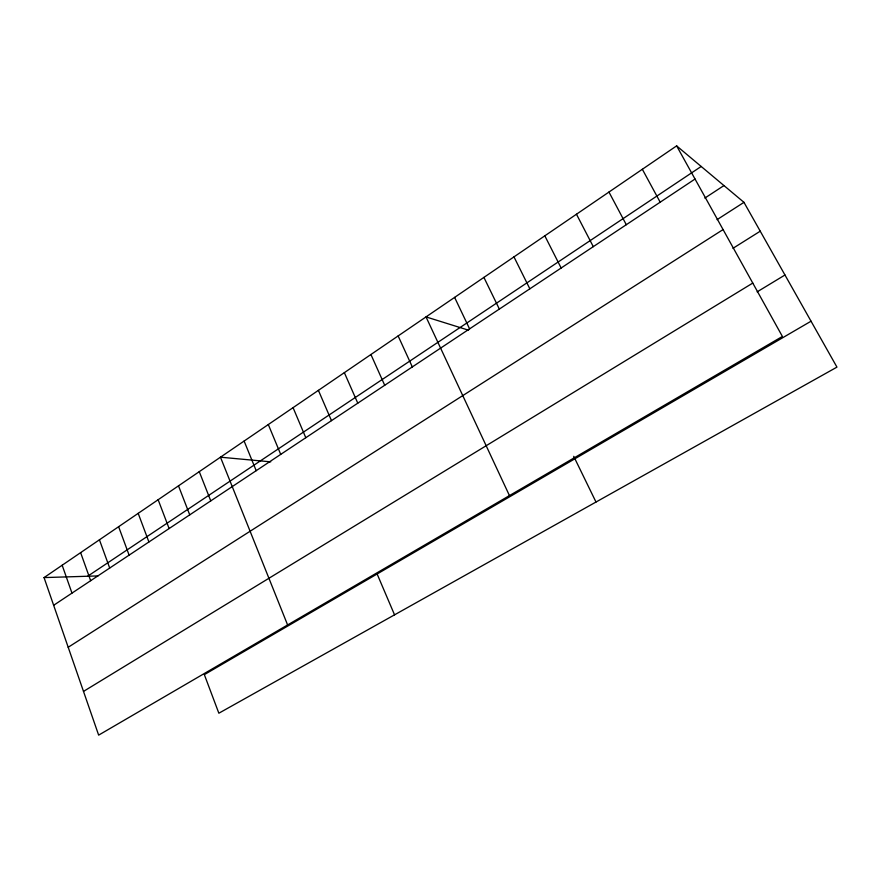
<?xml version="1.0" encoding="UTF-8"?>
<svg xmlns="http://www.w3.org/2000/svg" width="881" height="881" viewBox="0 0 881 881"><rect width="100%" height="100%" fill="white"/><g stroke="black" fill="none" stroke-linecap="round" stroke-linejoin="round"><path stroke-width="1.32" d="M676.63 145.872L782.394 336.454L98.65 735.128L44.05 577.595L676.63 145.872L743.96 202.344L836.95 367.124L218.851 713.214L204.348 674.637L811.038 321.213M87.659 576.24L701.188 166.465M53.653 605.291L695.032 179.03M704.844 198.082L723.951 185.572M717.068 219.644L743.96 202.344M68.2 647.271L723.081 229.567M732.97 248.321L760.237 231.196M83.497 691.409L752.77 283.076M757.131 291.864L784.96 275.004M44.05 577.595L97.989 575.921M270.72 461.842L220.47 457.195L287.602 624.948M468.56 330.199L426.019 316.907L509.449 495.596M642.337 169.273L660.188 202.19M608.958 192.047L626.292 224.71M576.471 214.226L593.287 246.647M544.81 235.822L561.153 268.011M513.975 256.878L529.844 288.814M573.718 456.325L595.997 502.038M483.911 277.394L499.34 309.088M454.607 297.393L469.595 328.855M398.135 335.936L412.319 366.925M370.923 354.514L384.711 385.272M344.35 372.641L357.774 403.168M318.404 390.349L331.476 420.644M377.123 573.983L394.545 614.839M293.065 407.639L305.795 437.714M268.309 424.543L280.709 454.387M244.114 441.051L256.195 470.685M199.271 471.654L210.768 500.871M178.491 485.838L189.734 514.856M158.139 499.725L169.119 528.556M138.185 513.348L148.911 541.98M118.616 526.695L129.111 555.14M99.432 539.789L109.696 568.047M80.623 552.64L90.655 580.7M62.166 565.239L71.978 593.111"/></g></svg>
